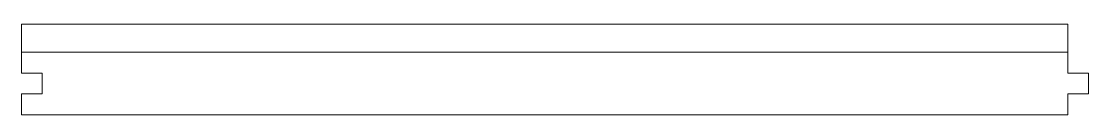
# Model space of a CAD drawing. Header units: centimetres. Extents: x -16179 to 12840, y -10704 to 3856.
# Drawn here: x 3290.33 to 3305.63, y -2510.82 to -2509.52 of the extents above; entities that cross this region are included whole.
import ezdxf

# ---------------------------------------------------------------- set-up
doc = ezdxf.new("R2010")
doc.units = ezdxf.units.CM
doc.header["$MEASUREMENT"] = 0
doc.layers.add('A-ELEV-MBE1_Num_Penna__1_Num_Penna__4_Num_Penna__4_Num_Penna__4_Num_Penna__4_Num_Penna__4_Num_Penna__4_Num_Penna__4_Num_Penna__4_Num_Penna__4', color=4, linetype='Continuous', lineweight=18)

msp = doc.modelspace()

# ---------------------------------------------------------------- linework, layer by layer
at = {"layer": 'A-ELEV-MBE1_Num_Penna__1_Num_Penna__4_Num_Penna__4_Num_Penna__4_Num_Penna__4_Num_Penna__4_Num_Penna__4_Num_Penna__4_Num_Penna__4_Num_Penna__4', "color": 4, "linetype": 'Continuous', "lineweight": 18}
for p, q in [((3290.332, -2509.524), (3290.332, -2510.224)), ((3290.332, -2509.524), (3305.332, -2509.524)), ((3305.332, -2509.524), (3305.332, -2510.224)), ((3290.332, -2509.924), (3305.332, -2509.924)), ((3290.332, -2510.224), (3290.632, -2510.224)), ((3290.632, -2510.224), (3290.632, -2510.524)), ((3305.332, -2510.224), (3305.632, -2510.224)), ((3305.632, -2510.224), (3305.632, -2510.524)), ((3290.332, -2510.524), (3290.632, -2510.524)), ((3290.332, -2510.524), (3290.332, -2510.824)), ((3305.332, -2510.524), (3305.332, -2510.824)), ((3305.332, -2510.524), (3305.632, -2510.524)), ((3290.332, -2510.824), (3305.332, -2510.824))]:
    msp.add_line(p, q, dxfattribs=at)

doc.saveas('drawing.dxf')
